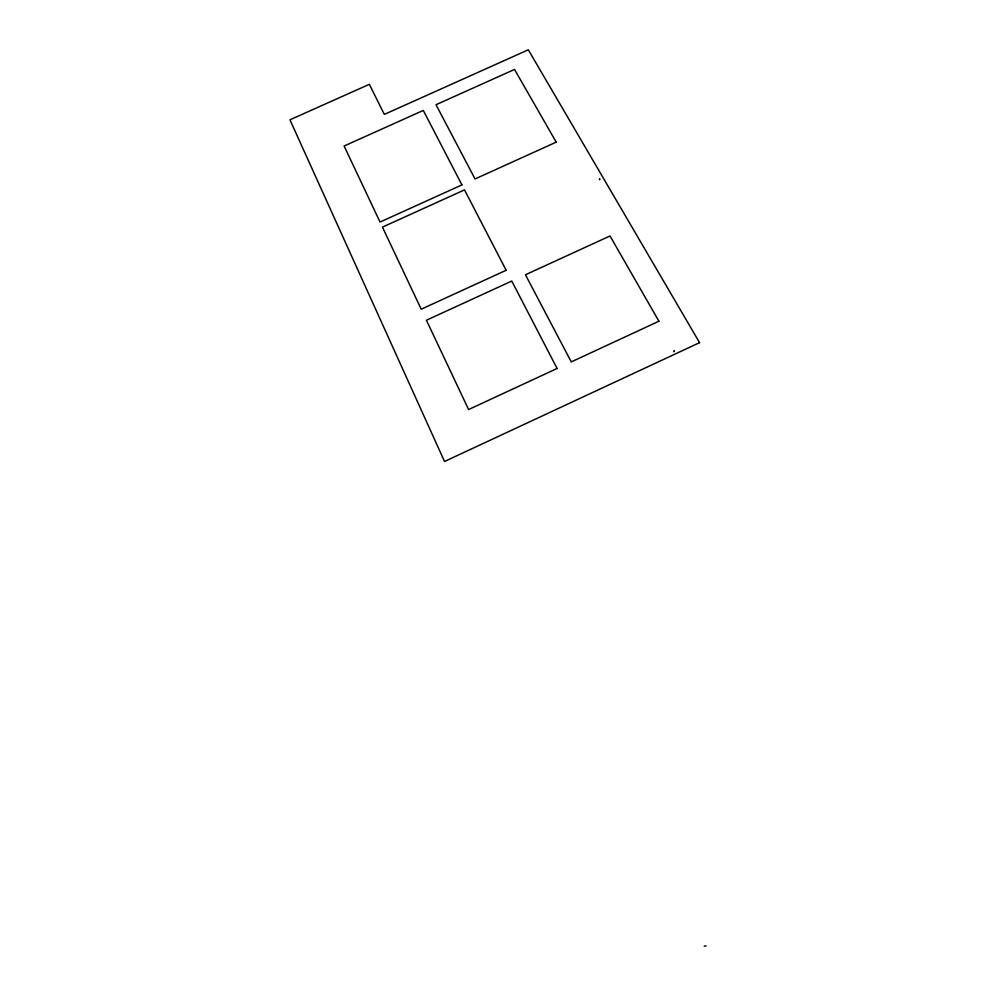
<?xml version="1.0" encoding="UTF-8"?>
<svg xmlns="http://www.w3.org/2000/svg" width="996" height="996" viewBox="0 0 996 996"><rect width="100%" height="100%" fill="white"/><g stroke="black" fill="none" stroke-linecap="round" stroke-linejoin="round"><path stroke-width="1.49" d="M704.209 946.2L706.052 945.901M557.088 368.483L468.606 409.543L426.413 320.226L511.757 281.059L557.088 368.483M658.916 321.235L571.268 361.897L525.452 274.772L610.013 235.965L658.916 321.235M674.242 350.928L673.968 351.588L674.242 350.928M699.566 342.661L444.527 461.484L289.948 119.806L369.342 84.324L384.344 114.391L528.303 49.8L699.566 342.661M506.167 270.265L421.208 309.208L382.439 227.125L464.497 189.887L506.167 270.265M599.741 179.019L599.48 179.604L599.741 179.019M461.92 184.907L380.036 222.046L344.118 146.014L423.3 110.432L461.92 184.907M556.216 142.142L475.042 178.956L436.011 104.729L514.521 69.446L556.216 142.142M509.105 60.345L509.105 60.345"/></g></svg>
